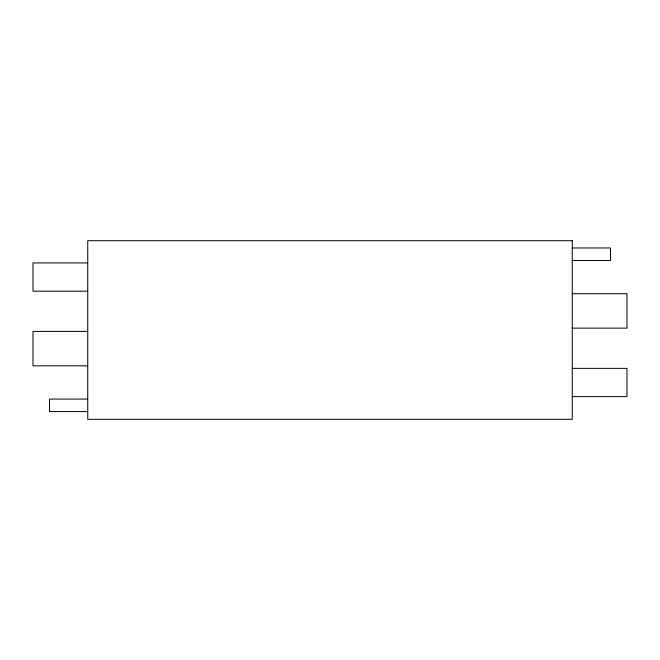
<?xml version="1.0" encoding="UTF-8"?>
<svg xmlns="http://www.w3.org/2000/svg" width="660" height="660" viewBox="0 0 660 660"><rect width="100%" height="100%" fill="white"/><g stroke="black" fill="none" stroke-linecap="round" stroke-linejoin="round"><path stroke-width="0.99" d="M572.261 247.97L610.508 247.97L610.508 260.477L572.261 260.477M87.739 262.911L33 262.911L33 291.175L87.739 291.175M572.261 293.7L627 293.7L627 328.135L572.261 328.135M87.739 331.402L33 331.402L33 365.83L87.739 365.83M572.261 368.354L627 368.354L627 396.619L572.261 396.619M87.739 399.061L49.492 399.061L49.492 411.568L87.739 411.568M572.261 240.702L87.739 240.702L87.739 419.298L572.261 419.298L572.261 240.702"/></g></svg>
